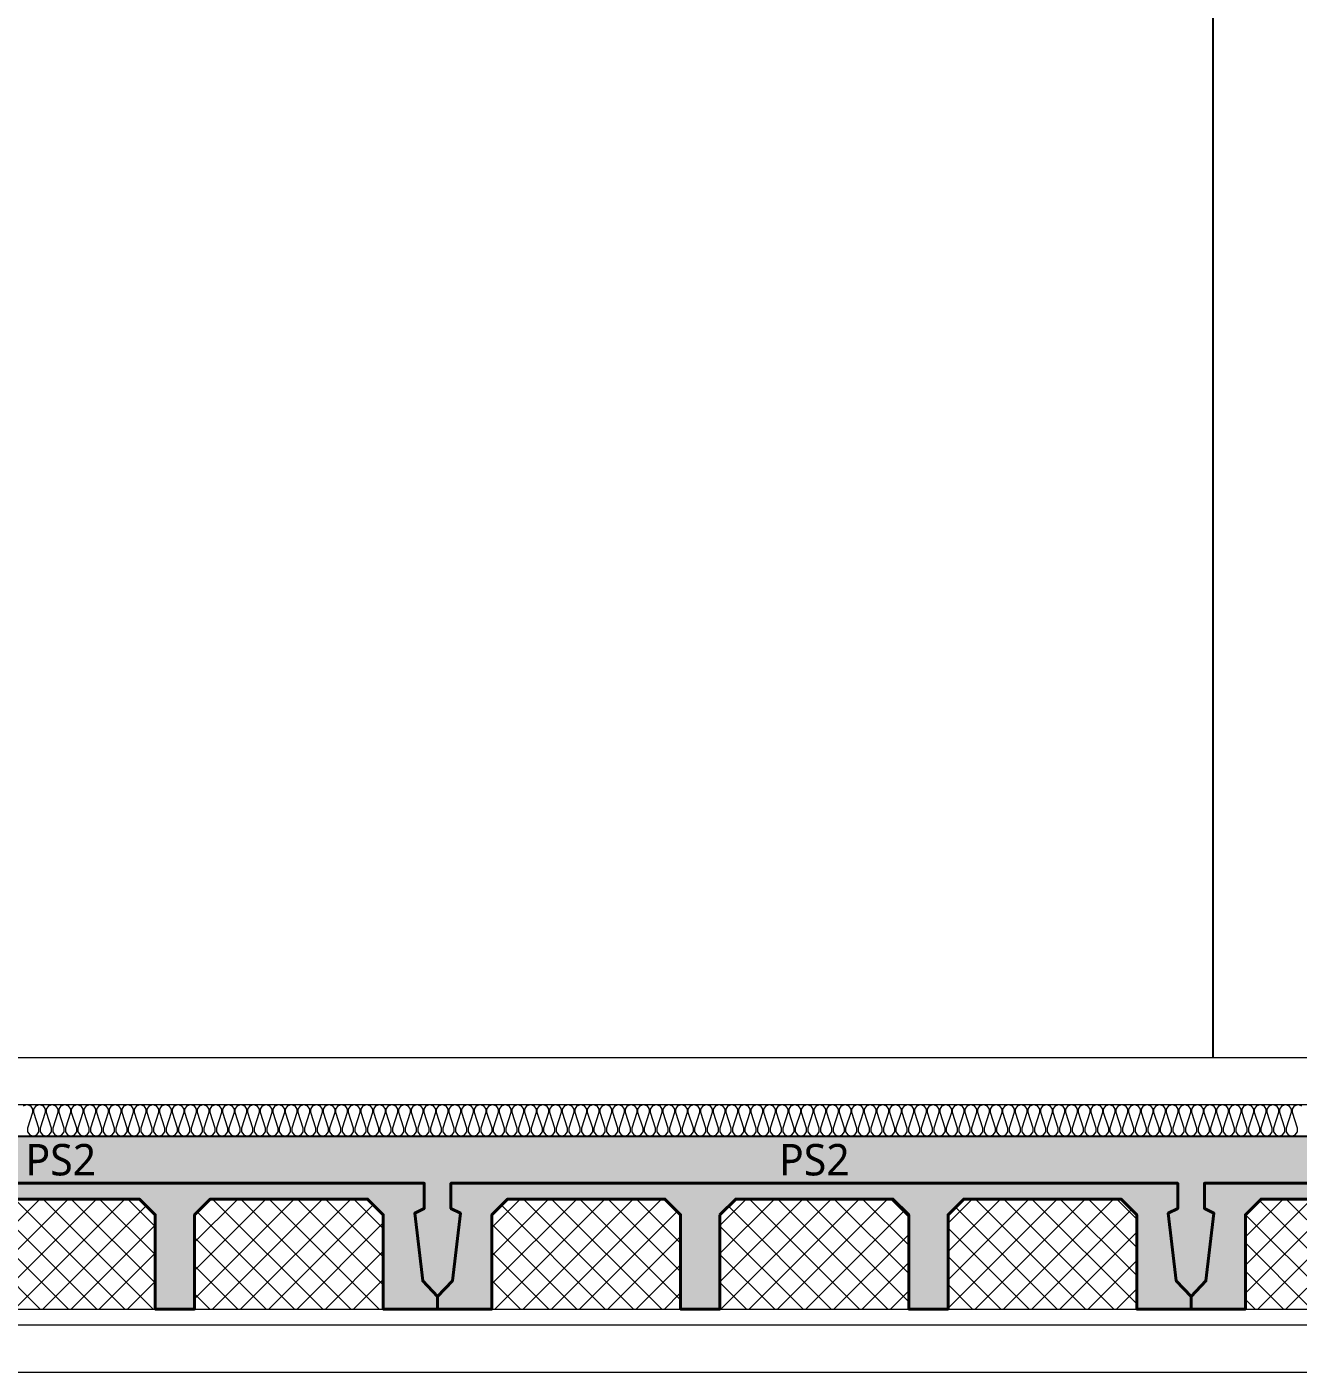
# Model space of a CAD drawing. Header units: millimetres. Extents: x 0 to 420000, y 0 to 297000.
# Drawn here: x 237592 to 241633, y 33450 to 37725 of the extents above; entities that cross this region are included whole.
import ezdxf
from ezdxf.enums import TextEntityAlignment as Align

# ---------------------------------------------------------------- set-up
doc = ezdxf.new("R2010")
doc.units = ezdxf.units.MM
doc.linetypes.add('0731_main_plan$0$form_$0$y-Landschaft$0$_$1$20120914_Verkehrsflächen_Grün$0$20120628_xref - Gammel$1$3_H-GL_F1_U3 - Default$0${ Offset Lines }', pattern=[0])
doc.linetypes.add('CEN', pattern=[62, 60, -1, 0, -1])
for name, color, linetype, lineweight in [('A-AXIS-LINE', 1, 'CEN', 15), ('A-CONC-LIN1', 2, 'Continuous', 40), ('A-CONC-LIN2', 7, 'Continuous', 25), ('A-ELEV-LIN2', 7, 'Continuous', 25), ('A-XXXX-FIN2', 6, 'Continuous', 20), ('A-XXXX-INSL1', 15, 'Continuous', 18), ('A-XXXX-INSL2', 8, 'Continuous', 18)]:
    doc.layers.add(name, color=color, linetype=linetype, lineweight=lineweight)
doc.layers.add('A-CONC-SOLD', color=253, linetype='CEN')
doc.layers.add('A-XXXX-NPLT', color=144, linetype='Continuous', lineweight=15, plot=False)
doc.styles.add('맑은고딕', font='')
doc.styles.get('맑은고딕').set_extended_font_data('Malgun Gothic')

# ---------------------------------------------------------------- blocks, each defined once
blk = doc.blocks.new('axis(211208)')
at = {"layer": 'A-AXIS-LINE', "ltscale": 1000}
for p, q in [((4631788.1, -431118.7), (4955413.1, -431118.7)), ((4631788.1, -432118.7), (4955413.1, -432118.7))]:
    blk.add_line(p, q, dxfattribs=at)
blk = doc.blocks.new('PS2')
at = {"layer": 'A-CONC-SOLD'}
h = blk.add_hatch(color=256, dxfattribs=at)
h.dxf.hatch_style = 1
h.paths.add_polyline_path([(1197.5, 0), (-1197.5, 0), (-1197.5, -510), (-1150.5, -460), (-1125, -245), (-1155, -230), (-1155, -150), (1155, -150), (1155, -230), (1125, -245), (1150.5, -460), (1197.5, -510)])
h = blk.add_hatch(color=256, dxfattribs=at)
h.dxf.hatch_style = 1
h.paths.add_polyline_path([(-1150.5, -460), (-1197.5, -510), (-1197.5, -550), (-1025, -550), (-1025, -510), (-1025, -250), (-975, -200), (-475, -200), (-425, -250), (-425, -510), (-425, -550), (-300, -550), (-300, -510), (-300, -250), (-250, -200), (250, -200), (300, -250), (300, -510), (300, -550), (425, -550), (425, -510), (425, -250), (475, -200), (975, -200), (1025, -250), (1025, -510), (1025, -550), (1197.5, -550), (1197.5, -510), (1150.5, -460), (1125, -245), (1155, -230), (1155, -150), (-1155, -150), (-1155, -230), (-1125, -245)])
at = {"layer": 'A-XXXX-INSL2'}
h = blk.add_hatch(dxfattribs=at)
h.set_pattern_fill('ANSI37', color=256, scale=20)
h.set_pattern_definition([(45, (-289951.5, -41968), (-44.90128, 44.90128), []), (135, (-289951.5, -41968), (-44.90128, -44.90128), [])])
h.paths.add_polyline_path([(-975, -200), (-1025, -250), (-1025, -510), (-1025, -550), (-425, -550), (-425, -510), (-425, -250), (-475, -200)])
h.paths.add_polyline_path([(-250, -200), (-300, -250), (-300, -510), (-300, -550), (300, -550), (300, -510), (300, -250), (250, -200)])
h.paths.add_polyline_path([(425, -510), (425, -550), (1025, -550), (1025, -510), (1025, -250), (975, -200), (475, -200), (425, -250)])
at = {"layer": 'A-CONC-LIN1', "color": 2, "linetype": '0731_main_plan$0$form_$0$y-Landschaft$0$_$1$20120914_Verkehrsflächen_Grün$0$20120628_xref - Gammel$1$3_H-GL_F1_U3 - Default$0${ Offset Lines }'}
blk.add_lwpolyline([(-300, -250), (-300, -510), (-300, -510), (-300, -550), (-425, -550), (-425, -510), (-425, -510), (-425, -250), (-475, -200), (-975, -200), (-1025, -250), (-1025, -510), (-1025, -510), (-1025, -550), (-1197.5, -550), (-1197.5, -510), (-1150.5, -460), (-1125, -245), (-1155, -230), (-1155, -150), (1155, -150), (1155, -230), (1125, -245), (1150.5, -460), (1197.5, -510), (1197.5, -550), (1025, -550), (1025, -510), (1025, -510), (1025, -250), (975, -200), (475, -200), (425, -250), (425, -510), (425, -510), (425, -550), (300, -550), (300, -510), (300, -510), (300, -250), (250, -200), (-250, -200)], close=True, dxfattribs=at)
at = {"layer": 'A-CONC-LIN2'}
blk.add_line((-1197.5, 0), (1197.5, 0), dxfattribs=at)
at = {"layer": 'A-XXXX-NPLT'}
for p, q in [((-1025, -550), (-425, -550)), ((-300, -550), (300, -550)), ((425, -550), (1025, -550))]:
    blk.add_line(p, q, dxfattribs=at)
at = {"layer": 'A-XXXX-NPLT', "style": '맑은고딕'}
blk.add_text('PS2', height=100, dxfattribs=at).set_placement((0, -75), align=Align.MIDDLE)
blk = doc.blocks.new('지하2층')
at = {"layer": 'A-XXXX-FIN2'}
blk.add_line((4802023.8, -391118.7), (4878823.8, -391118.7), dxfattribs=at)
at = {"layer": 'A-XXXX-INSL1'}
blk.add_lwpolyline([(4802023.8, -391968.7), (4819573.8, -391968.7)], dxfattribs=at)
at = {"layer": 'A-XXXX-INSL2'}
blk.add_line((4802023.8, -391268.7), (4878923.8, -391268.7), dxfattribs=at)
blk.add_lwpolyline([(4807892.8, -391272.7), (4807903.8, -391268.7), (4807914.8, -391272.7), (4807921.8, -391282.7), (4807921.8, -391293.7), (4807905.8, -391343.7), (4807905.8, -391354.7), (4807912.8, -391364.7), (4807923.8, -391368.7), (4807934.8, -391364.7), (4807941.8, -391354.7), (4807941.8, -391343.7), (4807925.8, -391293.7), (4807925.8, -391282.7), (4807932.8, -391272.7), (4807943.8, -391268.7), (4807954.8, -391272.7), (4807961.8, -391282.7), (4807961.8, -391293.7), (4807945.8, -391343.7), (4807945.8, -391354.7), (4807952.8, -391364.7), (4807963.8, -391368.7), (4807974.8, -391364.7), (4807981.8, -391354.7), (4807981.8, -391343.7), (4807965.8, -391293.7), (4807965.8, -391282.7), (4807972.8, -391272.7), (4807983.8, -391268.7), (4807994.8, -391272.7), (4808001.8, -391282.7), (4808001.8, -391293.7), (4807985.8, -391343.7), (4807985.8, -391354.7), (4807992.8, -391364.7), (4808003.8, -391368.7), (4808014.8, -391364.7), (4808021.8, -391354.7), (4808021.8, -391343.7), (4808005.8, -391293.7), (4808005.8, -391282.7), (4808012.8, -391272.7), (4808023.8, -391268.7), (4808034.8, -391272.7), (4808041.8, -391282.7), (4808041.8, -391293.7), (4808025.8, -391343.7), (4808025.8, -391354.7), (4808032.8, -391364.7), (4808043.8, -391368.7), (4808054.8, -391364.7), (4808061.8, -391354.7), (4808061.8, -391343.7), (4808045.8, -391293.7), (4808045.8, -391282.7), (4808052.8, -391272.7), (4808063.8, -391268.7), (4808074.8, -391272.7), (4808081.8, -391282.7), (4808081.8, -391293.7), (4808065.8, -391343.7), (4808065.8, -391354.7), (4808072.8, -391364.7), (4808083.8, -391368.7), (4808094.8, -391364.7), (4808101.8, -391354.7), (4808101.8, -391343.7), (4808085.8, -391293.7), (4808085.8, -391282.7), (4808092.8, -391272.7), (4808103.8, -391268.7), (4808114.8, -391272.7), (4808121.8, -391282.7), (4808121.8, -391293.7), (4808105.8, -391343.7), (4808105.8, -391354.7), (4808112.8, -391364.7), (4808123.8, -391368.7), (4808134.8, -391364.7), (4808141.8, -391354.7), (4808141.8, -391343.7), (4808125.8, -391293.7), (4808125.8, -391282.7), (4808132.8, -391272.7), (4808143.8, -391268.7), (4808154.8, -391272.7), (4808161.8, -391282.7), (4808161.8, -391293.7), (4808145.8, -391343.7), (4808145.8, -391354.7), (4808152.8, -391364.7), (4808163.8, -391368.7), (4808174.8, -391364.7), (4808181.8, -391354.7), (4808181.8, -391343.7), (4808165.8, -391293.7), (4808165.8, -391282.7), (4808172.8, -391272.7), (4808183.8, -391268.7), (4808194.8, -391272.7), (4808201.8, -391282.7), (4808201.8, -391293.7), (4808185.8, -391343.7), (4808185.8, -391354.7), (4808192.8, -391364.7), (4808203.8, -391368.7), (4808214.8, -391364.7), (4808221.8, -391354.7), (4808221.8, -391343.7), (4808205.8, -391293.7), (4808205.8, -391282.7), (4808212.8, -391272.7), (4808223.8, -391268.7), (4808234.8, -391272.7), (4808241.8, -391282.7), (4808241.8, -391293.7), (4808225.8, -391343.7), (4808225.8, -391354.7), (4808232.8, -391364.7), (4808243.8, -391368.7), (4808254.8, -391364.7), (4808261.8, -391354.7), (4808261.8, -391343.7), (4808245.8, -391293.7), (4808245.8, -391282.7), (4808252.8, -391272.7), (4808263.8, -391268.7), (4808274.8, -391272.7), (4808281.8, -391282.7), (4808281.8, -391293.7), (4808265.8, -391343.7), (4808265.8, -391354.7), (4808272.8, -391364.7), (4808283.8, -391368.7), (4808294.8, -391364.7), (4808301.8, -391354.7), (4808301.8, -391343.7), (4808285.8, -391293.7), (4808285.8, -391282.7), (4808292.8, -391272.7), (4808303.8, -391268.7), (4808314.8, -391272.7), (4808321.8, -391282.7), (4808321.8, -391293.7), (4808305.8, -391343.7), (4808305.8, -391354.7), (4808312.8, -391364.7), (4808323.8, -391368.7), (4808334.8, -391364.7), (4808341.8, -391354.7), (4808341.8, -391343.7), (4808325.8, -391293.7), (4808325.8, -391282.7), (4808332.8, -391272.7), (4808343.8, -391268.7), (4808354.8, -391272.7), (4808361.8, -391282.7), (4808361.8, -391293.7), (4808345.8, -391343.7), (4808345.8, -391354.7), (4808352.8, -391364.7), (4808363.8, -391368.7), (4808374.8, -391364.7), (4808381.8, -391354.7), (4808381.8, -391343.7), (4808365.8, -391293.7), (4808365.8, -391282.7), (4808372.8, -391272.7), (4808383.8, -391268.7), (4808394.8, -391272.7), (4808401.8, -391282.7), (4808401.8, -391293.7), (4808385.8, -391343.7), (4808385.8, -391354.7), (4808392.8, -391364.7), (4808403.8, -391368.7), (4808414.8, -391364.7), (4808421.8, -391354.7), (4808421.8, -391343.7), (4808405.8, -391293.7), (4808405.8, -391282.7), (4808412.8, -391272.7), (4808423.8, -391268.7), (4808434.8, -391272.7), (4808441.8, -391282.7), (4808441.8, -391293.7), (4808425.8, -391343.7), (4808425.8, -391354.7), (4808432.8, -391364.7), (4808443.8, -391368.7), (4808454.8, -391364.7), (4808461.8, -391354.7), (4808461.8, -391343.7), (4808445.8, -391293.7), (4808445.8, -391282.7), (4808452.8, -391272.7), (4808463.8, -391268.7), (4808474.8, -391272.7), (4808481.8, -391282.7), (4808481.8, -391293.7), (4808465.8, -391343.7), (4808465.8, -391354.7), (4808472.8, -391364.7), (4808483.8, -391368.7), (4808494.8, -391364.7), (4808501.8, -391354.7), (4808501.8, -391343.7), (4808485.8, -391293.7), (4808485.8, -391282.7), (4808492.8, -391272.7), (4808503.8, -391268.7), (4808514.8, -391272.7), (4808521.8, -391282.7), (4808521.8, -391293.7), (4808505.8, -391343.7), (4808505.8, -391354.7), (4808512.8, -391364.7), (4808523.8, -391368.7), (4808534.8, -391364.7), (4808541.8, -391354.7), (4808541.8, -391343.7), (4808525.8, -391293.7), (4808525.8, -391282.7), (4808532.8, -391272.7), (4808543.8, -391268.7), (4808554.8, -391272.7), (4808561.8, -391282.7), (4808561.8, -391293.7), (4808545.8, -391343.7), (4808545.8, -391354.7), (4808552.8, -391364.7), (4808563.8, -391368.7), (4808574.8, -391364.7), (4808581.8, -391354.7), (4808581.8, -391343.7), (4808565.8, -391293.7), (4808565.8, -391282.7), (4808572.8, -391272.7), (4808583.8, -391268.7), (4808594.8, -391272.7), (4808601.8, -391282.7), (4808601.8, -391293.7), (4808585.8, -391343.7), (4808585.8, -391354.7), (4808592.8, -391364.7), (4808603.8, -391368.7), (4808614.8, -391364.7), (4808621.8, -391354.7), (4808621.8, -391343.7), (4808605.8, -391293.7), (4808605.8, -391282.7), (4808612.8, -391272.7), (4808623.8, -391268.7), (4808634.8, -391272.7), (4808641.8, -391282.7), (4808641.8, -391293.7), (4808625.8, -391343.7), (4808625.8, -391354.7), (4808632.8, -391364.7), (4808643.8, -391368.7), (4808654.8, -391364.7), (4808661.8, -391354.7), (4808661.8, -391343.7), (4808645.8, -391293.7), (4808645.8, -391282.7), (4808652.8, -391272.7), (4808663.8, -391268.7), (4808674.8, -391272.7), (4808681.8, -391282.7), (4808681.8, -391293.7), (4808665.8, -391343.7), (4808665.8, -391354.7), (4808672.8, -391364.7), (4808683.8, -391368.7), (4808694.8, -391364.7), (4808701.8, -391354.7), (4808701.8, -391343.7), (4808685.8, -391293.7), (4808685.8, -391282.7), (4808692.8, -391272.7), (4808703.8, -391268.7), (4808714.8, -391272.7), (4808721.8, -391282.7), (4808721.8, -391293.7), (4808705.8, -391343.7), (4808705.8, -391354.7), (4808712.8, -391364.7), (4808723.8, -391368.7), (4808734.8, -391364.7), (4808741.8, -391354.7), (4808741.8, -391343.7), (4808725.8, -391293.7), (4808725.8, -391282.7), (4808732.8, -391272.7), (4808743.8, -391268.7), (4808754.8, -391272.7), (4808761.8, -391282.7), (4808761.8, -391293.7), (4808745.8, -391343.7), (4808745.8, -391354.7), (4808752.8, -391364.7), (4808763.8, -391368.7), (4808774.8, -391364.7), (4808781.8, -391354.7), (4808781.8, -391343.7), (4808765.8, -391293.7), (4808765.8, -391282.7), (4808772.8, -391272.7), (4808783.8, -391268.7), (4808794.8, -391272.7), (4808801.8, -391282.7), (4808801.8, -391293.7), (4808785.8, -391343.7), (4808785.8, -391354.7), (4808792.8, -391364.7), (4808803.8, -391368.7), (4808814.8, -391364.7), (4808821.8, -391354.7), (4808821.8, -391343.7), (4808805.8, -391293.7), (4808805.8, -391282.7), (4808812.8, -391272.7), (4808823.8, -391268.7), (4808834.8, -391272.7), (4808841.8, -391282.7), (4808841.8, -391293.7), (4808825.8, -391343.7), (4808825.8, -391354.7), (4808832.8, -391364.7), (4808843.8, -391368.7), (4808854.8, -391364.7), (4808861.8, -391354.7), (4808861.8, -391343.7), (4808845.8, -391293.7), (4808845.8, -391282.7), (4808852.8, -391272.7), (4808863.8, -391268.7), (4808874.8, -391272.7), (4808881.8, -391282.7), (4808881.8, -391293.7), (4808865.8, -391343.7), (4808865.8, -391354.7), (4808872.8, -391364.7), (4808883.8, -391368.7), (4808894.8, -391364.7), (4808901.8, -391354.7), (4808901.8, -391343.7), (4808885.8, -391293.7), (4808885.8, -391282.7), (4808892.8, -391272.7), (4808903.8, -391268.7), (4808914.8, -391272.7), (4808921.8, -391282.7), (4808921.8, -391293.7), (4808905.8, -391343.7), (4808905.8, -391354.7), (4808912.8, -391364.7), (4808923.8, -391368.7), (4808934.8, -391364.7), (4808941.8, -391354.7), (4808941.8, -391343.7), (4808925.8, -391293.7), (4808925.8, -391282.7), (4808932.8, -391272.7), (4808943.8, -391268.7), (4808954.8, -391272.7), (4808961.8, -391282.7), (4808961.8, -391293.7), (4808945.8, -391343.7), (4808945.8, -391354.7), (4808952.8, -391364.7), (4808963.8, -391368.7), (4808974.8, -391364.7), (4808981.8, -391354.7), (4808981.8, -391343.7), (4808965.8, -391293.7), (4808965.8, -391282.7), (4808972.8, -391272.7), (4808983.8, -391268.7), (4808994.8, -391272.7), (4809001.8, -391282.7), (4809001.8, -391293.7), (4808985.8, -391343.7), (4808985.8, -391354.7), (4808992.8, -391364.7), (4809003.8, -391368.7), (4809014.8, -391364.7), (4809021.8, -391354.7), (4809021.8, -391343.7), (4809005.8, -391293.7), (4809005.8, -391282.7), (4809012.8, -391272.7), (4809023.8, -391268.7), (4809034.8, -391272.7), (4809041.8, -391282.7), (4809041.8, -391293.7), (4809025.8, -391343.7), (4809025.8, -391354.7), (4809032.8, -391364.7), (4809043.8, -391368.7), (4809054.8, -391364.7), (4809061.8, -391354.7), (4809061.8, -391343.7), (4809045.8, -391293.7), (4809045.8, -391282.7), (4809052.8, -391272.7), (4809063.8, -391268.7), (4809074.8, -391272.7), (4809081.8, -391282.7), (4809081.8, -391293.7), (4809065.8, -391343.7), (4809065.8, -391354.7), (4809072.8, -391364.7), (4809083.8, -391368.7), (4809094.8, -391364.7), (4809101.8, -391354.7), (4809101.8, -391343.7), (4809085.8, -391293.7), (4809085.8, -391282.7), (4809092.8, -391272.7), (4809103.8, -391268.7), (4809114.8, -391272.7), (4809121.8, -391282.7), (4809121.8, -391293.7), (4809105.8, -391343.7), (4809105.8, -391354.7), (4809112.8, -391364.7), (4809123.8, -391368.7), (4809134.8, -391364.7), (4809141.8, -391354.7), (4809141.8, -391343.7), (4809125.8, -391293.7), (4809125.8, -391282.7), (4809132.8, -391272.7), (4809143.8, -391268.7), (4809154.8, -391272.7), (4809161.8, -391282.7), (4809161.8, -391293.7), (4809145.8, -391343.7), (4809145.8, -391354.7), (4809152.8, -391364.7), (4809163.8, -391368.7), (4809174.8, -391364.7), (4809181.8, -391354.7), (4809181.8, -391343.7), (4809165.8, -391293.7), (4809165.8, -391282.7), (4809172.8, -391272.7), (4809183.8, -391268.7), (4809194.8, -391272.7), (4809201.8, -391282.7), (4809201.8, -391293.7), (4809185.8, -391343.7), (4809185.8, -391354.7), (4809192.8, -391364.7), (4809203.8, -391368.7), (4809214.8, -391364.7), (4809221.8, -391354.7), (4809221.8, -391343.7), (4809205.8, -391293.7), (4809205.8, -391282.7), (4809212.8, -391272.7), (4809223.8, -391268.7), (4809234.8, -391272.7), (4809241.8, -391282.7), (4809241.8, -391293.7), (4809225.8, -391343.7), (4809225.8, -391354.7), (4809232.8, -391364.7), (4809243.8, -391368.7), (4809254.8, -391364.7), (4809261.8, -391354.7), (4809261.8, -391343.7), (4809245.8, -391293.7), (4809245.8, -391282.7), (4809252.8, -391272.7), (4809263.8, -391268.7), (4809274.8, -391272.7), (4809281.8, -391282.7), (4809281.8, -391293.7), (4809265.8, -391343.7), (4809265.8, -391354.7), (4809272.8, -391364.7), (4809283.8, -391368.7), (4809294.8, -391364.7), (4809301.8, -391354.7), (4809301.8, -391343.7), (4809285.8, -391293.7), (4809285.8, -391282.7), (4809292.8, -391272.7), (4809303.8, -391268.7), (4809314.8, -391272.7), (4809321.8, -391282.7), (4809321.8, -391293.7), (4809305.8, -391343.7), (4809305.8, -391354.7), (4809312.8, -391364.7), (4809323.8, -391368.7), (4809334.8, -391364.7), (4809341.8, -391354.7), (4809341.8, -391343.7), (4809325.8, -391293.7), (4809325.8, -391282.7), (4809332.8, -391272.7), (4809343.8, -391268.7), (4809354.8, -391272.7), (4809361.8, -391282.7), (4809361.8, -391293.7), (4809345.8, -391343.7), (4809345.8, -391354.7), (4809352.8, -391364.7), (4809363.8, -391368.7), (4809374.8, -391364.7), (4809381.8, -391354.7), (4809381.8, -391343.7), (4809365.8, -391293.7), (4809365.8, -391282.7), (4809372.8, -391272.7), (4809383.8, -391268.7), (4809394.8, -391272.7), (4809401.8, -391282.7), (4809401.8, -391293.7), (4809385.8, -391343.7), (4809385.8, -391354.7), (4809392.8, -391364.7), (4809403.8, -391368.7), (4809414.8, -391364.7), (4809421.8, -391354.7), (4809421.8, -391343.7), (4809405.8, -391293.7), (4809405.8, -391282.7), (4809412.8, -391272.7), (4809423.8, -391268.7), (4809434.8, -391272.7), (4809441.8, -391282.7), (4809441.8, -391293.7), (4809425.8, -391343.7), (4809425.8, -391354.7), (4809432.8, -391364.7), (4809443.8, -391368.7), (4809454.8, -391364.7), (4809461.8, -391354.7), (4809461.8, -391343.7), (4809445.8, -391293.7), (4809445.8, -391282.7), (4809452.8, -391272.7), (4809463.8, -391268.7), (4809474.8, -391272.7), (4809481.8, -391282.7), (4809481.8, -391293.7), (4809465.8, -391343.7), (4809465.8, -391354.7), (4809472.8, -391364.7), (4809483.8, -391368.7), (4809494.8, -391364.7), (4809501.8, -391354.7), (4809501.8, -391343.7), (4809485.8, -391293.7), (4809485.8, -391282.7), (4809492.8, -391272.7), (4809503.8, -391268.7), (4809514.8, -391272.7), (4809521.8, -391282.7), (4809521.8, -391293.7), (4809505.8, -391343.7), (4809505.8, -391354.7), (4809512.8, -391364.7), (4809523.8, -391368.7), (4809534.8, -391364.7), (4809541.8, -391354.7), (4809541.8, -391343.7), (4809525.8, -391293.7), (4809525.8, -391282.7), (4809532.8, -391272.7), (4809543.8, -391268.7), (4809554.8, -391272.7), (4809561.8, -391282.7), (4809561.8, -391293.7), (4809545.8, -391343.7), (4809545.8, -391354.7), (4809552.8, -391364.7), (4809563.8, -391368.7), (4809574.8, -391364.7), (4809581.8, -391354.7), (4809581.8, -391343.7), (4809565.8, -391293.7), (4809565.8, -391282.7), (4809572.8, -391272.7), (4809583.8, -391268.7), (4809594.8, -391272.7), (4809601.8, -391282.7), (4809601.8, -391293.7), (4809585.8, -391343.7), (4809585.8, -391354.7), (4809592.8, -391364.7), (4809603.8, -391368.7), (4809614.8, -391364.7), (4809621.8, -391354.7), (4809621.8, -391343.7), (4809605.8, -391293.7), (4809605.8, -391282.7), (4809612.8, -391272.7), (4809623.8, -391268.7), (4809634.8, -391272.7), (4809641.8, -391282.7), (4809641.8, -391293.7), (4809625.8, -391343.7), (4809625.8, -391354.7), (4809632.8, -391364.7), (4809643.8, -391368.7), (4809654.8, -391364.7), (4809661.8, -391354.7), (4809661.8, -391343.7), (4809645.8, -391293.7), (4809645.8, -391282.7), (4809652.8, -391272.7), (4809663.8, -391268.7), (4809674.8, -391272.7), (4809681.8, -391282.7), (4809681.8, -391293.7), (4809665.8, -391343.7), (4809665.8, -391354.7), (4809672.8, -391364.7), (4809683.8, -391368.7), (4809694.8, -391364.7), (4809701.8, -391354.7), (4809701.8, -391343.7), (4809685.8, -391293.7), (4809685.8, -391282.7), (4809692.8, -391272.7), (4809703.8, -391268.7), (4809714.8, -391272.7), (4809721.8, -391282.7), (4809721.8, -391293.7), (4809705.8, -391343.7), (4809705.8, -391354.7), (4809712.8, -391364.7), (4809723.8, -391368.7), (4809734.8, -391364.7), (4809741.8, -391354.7), (4809741.8, -391343.7), (4809725.8, -391293.7), (4809725.8, -391282.7), (4809732.8, -391272.7), (4809743.8, -391268.7), (4809754.8, -391272.7), (4809761.8, -391282.7), (4809761.8, -391293.7), (4809745.8, -391343.7), (4809745.8, -391354.7), (4809752.8, -391364.7), (4809763.8, -391368.7), (4809774.8, -391364.7), (4809781.8, -391354.7), (4809781.8, -391343.7), (4809765.8, -391293.7), (4809765.8, -391282.7), (4809772.8, -391272.7), (4809783.8, -391268.7), (4809794.8, -391272.7), (4809801.8, -391282.7), (4809801.8, -391293.7), (4809785.8, -391343.7), (4809785.8, -391354.7), (4809792.8, -391364.7), (4809803.8, -391368.7), (4809814.8, -391364.7), (4809821.8, -391354.7), (4809821.8, -391343.7), (4809805.8, -391293.7), (4809805.8, -391282.7), (4809812.8, -391272.7), (4809823.8, -391268.7), (4809834.8, -391272.7), (4809841.8, -391282.7), (4809841.8, -391293.7), (4809825.8, -391343.7), (4809825.8, -391354.7), (4809832.8, -391364.7), (4809843.8, -391368.7), (4809854.8, -391364.7), (4809861.8, -391354.7), (4809861.8, -391343.7), (4809845.8, -391293.7), (4809845.8, -391282.7), (4809852.8, -391272.7), (4809863.8, -391268.7), (4809874.8, -391272.7), (4809881.8, -391282.7), (4809881.8, -391293.7), (4809865.8, -391343.7), (4809865.8, -391354.7), (4809872.8, -391364.7), (4809883.8, -391368.7), (4809894.8, -391364.7), (4809901.8, -391354.7), (4809901.8, -391343.7), (4809885.8, -391293.7), (4809885.8, -391282.7), (4809892.8, -391272.7), (4809903.8, -391268.7), (4809914.8, -391272.7), (4809921.8, -391282.7), (4809921.8, -391293.7), (4809905.8, -391343.7), (4809905.8, -391354.7), (4809912.8, -391364.7), (4809923.8, -391368.7), (4809934.8, -391364.7), (4809941.8, -391354.7), (4809941.8, -391343.7), (4809925.8, -391293.7), (4809925.8, -391282.7), (4809932.8, -391272.7), (4809943.8, -391268.7), (4809954.8, -391272.7), (4809961.8, -391282.7), (4809961.8, -391293.7), (4809945.8, -391343.7), (4809945.8, -391354.7), (4809952.8, -391364.7), (4809963.8, -391368.7), (4809974.8, -391364.7), (4809981.8, -391354.7), (4809981.8, -391343.7), (4809965.8, -391293.7), (4809965.8, -391282.7), (4809972.8, -391272.7), (4809983.8, -391268.7), (4809994.8, -391272.7), (4810001.8, -391282.7), (4810001.8, -391293.7), (4809985.8, -391343.7), (4809985.8, -391354.7), (4809992.8, -391364.7), (4810003.8, -391368.7), (4810014.8, -391364.7), (4810021.8, -391354.7), (4810021.8, -391343.7), (4810005.8, -391293.7), (4810005.8, -391282.7), (4810012.8, -391272.7), (4810023.8, -391268.7), (4810034.8, -391272.7), (4810041.8, -391282.7), (4810041.8, -391293.7), (4810025.8, -391343.7), (4810025.8, -391354.7), (4810032.8, -391364.7), (4810043.8, -391368.7), (4810054.8, -391364.7), (4810061.8, -391354.7), (4810061.8, -391343.7), (4810045.8, -391293.7), (4810045.8, -391282.7), (4810052.8, -391272.7), (4810063.8, -391268.7), (4810074.8, -391272.7), (4810081.8, -391282.7), (4810081.8, -391293.7), (4810065.8, -391343.7), (4810065.8, -391354.7), (4810072.8, -391364.7), (4810083.8, -391368.7), (4810094.8, -391364.7), (4810101.8, -391354.7), (4810101.8, -391343.7), (4810085.8, -391293.7), (4810085.8, -391282.7), (4810092.8, -391272.7), (4810103.8, -391268.7), (4810114.8, -391272.7), (4810121.8, -391282.7), (4810121.8, -391293.7), (4810105.8, -391343.7), (4810105.8, -391354.7), (4810112.8, -391364.7), (4810123.8, -391368.7), (4810134.8, -391364.7), (4810141.8, -391354.7), (4810141.8, -391343.7), (4810125.8, -391293.7), (4810125.8, -391282.7), (4810132.8, -391272.7), (4810143.8, -391268.7), (4810154.8, -391272.7), (4810161.8, -391282.7), (4810161.8, -391293.7), (4810145.8, -391343.7), (4810145.8, -391354.7), (4810152.8, -391364.7), (4810163.8, -391368.7), (4810174.8, -391364.7), (4810181.8, -391354.7), (4810181.8, -391343.7), (4810165.8, -391293.7), (4810165.8, -391282.7), (4810172.8, -391272.7), (4810183.8, -391268.7), (4810194.8, -391272.7), (4810201.8, -391282.7), (4810201.8, -391293.7), (4810185.8, -391343.7), (4810185.8, -391354.7), (4810192.8, -391364.7), (4810203.8, -391368.7), (4810214.8, -391364.7), (4810221.8, -391354.7), (4810221.8, -391343.7), (4810205.8, -391293.7), (4810205.8, -391282.7), (4810212.8, -391272.7), (4810223.8, -391268.7), (4810234.8, -391272.7), (4810241.8, -391282.7), (4810241.8, -391293.7), (4810225.8, -391343.7), (4810225.8, -391354.7), (4810232.8, -391364.7), (4810243.8, -391368.7), (4810254.8, -391364.7), (4810261.8, -391354.7), (4810261.8, -391343.7), (4810245.8, -391293.7), (4810245.8, -391282.7), (4810252.8, -391272.7), (4810263.8, -391268.7), (4810274.8, -391272.7), (4810281.8, -391282.7), (4810281.8, -391293.7), (4810265.8, -391343.7), (4810265.8, -391354.7), (4810272.8, -391364.7), (4810283.8, -391368.7), (4810294.8, -391364.7), (4810301.8, -391354.7), (4810301.8, -391343.7), (4810285.8, -391293.7), (4810285.8, -391282.7), (4810292.8, -391272.7), (4810303.8, -391268.7), (4810314.8, -391272.7), (4810321.8, -391282.7), (4810321.8, -391293.7), (4810305.8, -391343.7), (4810305.8, -391354.7), (4810312.8, -391364.7), (4810323.8, -391368.7), (4810334.8, -391364.7), (4810341.8, -391354.7), (4810341.8, -391343.7), (4810325.8, -391293.7), (4810325.8, -391282.7), (4810332.8, -391272.7), (4810343.8, -391268.7), (4810354.8, -391272.7), (4810361.8, -391282.7), (4810361.8, -391293.7), (4810345.8, -391343.7), (4810345.8, -391354.7), (4810352.8, -391364.7), (4810363.8, -391368.7), (4810374.8, -391364.7), (4810381.8, -391354.7), (4810381.8, -391343.7), (4810365.8, -391293.7), (4810365.8, -391282.7), (4810372.8, -391272.7), (4810383.8, -391268.7), (4810394.8, -391272.7), (4810401.8, -391282.7), (4810401.8, -391293.7), (4810385.8, -391343.7), (4810385.8, -391354.7), (4810392.8, -391364.7), (4810403.8, -391368.7), (4810414.8, -391364.7), (4810421.8, -391354.7), (4810421.8, -391343.7), (4810405.8, -391293.7), (4810405.8, -391282.7), (4810412.8, -391272.7), (4810423.8, -391268.7), (4810434.8, -391272.7), (4810441.8, -391282.7), (4810441.8, -391293.7), (4810425.8, -391343.7), (4810425.8, -391354.7), (4810432.8, -391364.7), (4810443.8, -391368.7), (4810454.8, -391364.7), (4810461.8, -391354.7), (4810461.8, -391343.7), (4810445.8, -391293.7), (4810445.8, -391282.7), (4810452.8, -391272.7), (4810463.8, -391268.7), (4810474.8, -391272.7), (4810481.8, -391282.7), (4810481.8, -391293.7), (4810465.8, -391343.7), (4810465.8, -391354.7), (4810472.8, -391364.7), (4810483.8, -391368.7), (4810494.8, -391364.7), (4810501.8, -391354.7), (4810501.8, -391343.7), (4810485.8, -391293.7), (4810485.8, -391282.7), (4810492.8, -391272.7), (4810503.8, -391268.7), (4810514.8, -391272.7), (4810521.8, -391282.7), (4810521.8, -391293.7), (4810505.8, -391343.7), (4810505.8, -391354.7), (4810512.8, -391364.7), (4810523.8, -391368.7), (4810534.8, -391364.7), (4810541.8, -391354.7), (4810541.8, -391343.7), (4810525.8, -391293.7), (4810525.8, -391282.7), (4810532.8, -391272.7), (4810543.8, -391268.7), (4810554.8, -391272.7), (4810561.8, -391282.7), (4810561.8, -391293.7), (4810545.8, -391343.7), (4810545.8, -391354.7), (4810552.8, -391364.7), (4810563.8, -391368.7), (4810574.8, -391364.7), (4810581.8, -391354.7), (4810581.8, -391343.7), (4810565.8, -391293.7), (4810565.8, -391282.7), (4810572.8, -391272.7), (4810583.8, -391268.7), (4810594.8, -391272.7), (4810601.8, -391282.7), (4810601.8, -391293.7), (4810585.8, -391343.7), (4810585.8, -391354.7), (4810592.8, -391364.7), (4810603.8, -391368.7), (4810614.8, -391364.7), (4810621.8, -391354.7), (4810621.8, -391343.7), (4810605.8, -391293.7), (4810605.8, -391282.7), (4810612.8, -391272.7), (4810623.8, -391268.7), (4810634.8, -391272.7), (4810641.8, -391282.7), (4810641.8, -391293.7), (4810625.8, -391343.7), (4810625.8, -391354.7), (4810632.8, -391364.7), (4810643.8, -391368.7), (4810654.8, -391364.7), (4810661.8, -391354.7), (4810661.8, -391343.7), (4810645.8, -391293.7), (4810645.8, -391282.7), (4810652.8, -391272.7), (4810663.8, -391268.7), (4810674.8, -391272.7), (4810681.8, -391282.7), (4810681.8, -391293.7), (4810665.8, -391343.7), (4810665.8, -391354.7), (4810672.8, -391364.7), (4810683.8, -391368.7), (4810694.8, -391364.7), (4810701.8, -391354.7), (4810701.8, -391343.7), (4810685.8, -391293.7), (4810685.8, -391282.7), (4810692.8, -391272.7), (4810703.8, -391268.7), (4810714.8, -391272.7), (4810721.8, -391282.7), (4810721.8, -391293.7), (4810705.8, -391343.7), (4810705.8, -391354.7), (4810712.8, -391364.7), (4810723.8, -391368.7), (4810734.8, -391364.7), (4810741.8, -391354.7), (4810741.8, -391343.7), (4810725.8, -391293.7), (4810725.8, -391282.7), (4810732.8, -391272.7), (4810743.8, -391268.7), (4810754.8, -391272.7), (4810761.8, -391282.7), (4810761.8, -391293.7), (4810745.8, -391343.7), (4810745.8, -391354.7), (4810752.8, -391364.7), (4810763.8, -391368.7), (4810774.8, -391364.7), (4810781.8, -391354.7), (4810781.8, -391343.7), (4810765.8, -391293.7), (4810765.8, -391282.7), (4810772.8, -391272.7), (4810783.8, -391268.7), (4810794.8, -391272.7), (4810801.8, -391282.7), (4810801.8, -391293.7), (4810785.8, -391343.7), (4810785.8, -391354.7), (4810792.8, -391364.7), (4810803.8, -391368.7), (4810814.8, -391364.7), (4810821.8, -391354.7), (4810821.8, -391343.7), (4810805.8, -391293.7), (4810805.8, -391282.7), (4810812.8, -391272.7), (4810823.8, -391268.7), (4810834.8, -391272.7), (4810841.8, -391282.7), (4810841.8, -391293.7), (4810825.8, -391343.7), (4810825.8, -391354.7), (4810832.8, -391364.7), (4810843.8, -391368.7), (4810854.8, -391364.7), (4810861.8, -391354.7), (4810861.8, -391343.7), (4810845.8, -391293.7), (4810845.8, -391282.7), (4810852.8, -391272.7), (4810863.8, -391268.7), (4810874.8, -391272.7), (4810881.8, -391282.7), (4810881.8, -391293.7), (4810865.8, -391343.7), (4810865.8, -391354.7), (4810872.8, -391364.7), (4810883.8, -391368.7), (4810894.8, -391364.7), (4810901.8, -391354.7), (4810901.8, -391343.7), (4810885.8, -391293.7), (4810885.8, -391282.7), (4810892.8, -391272.7), (4810903.8, -391268.7), (4810914.8, -391272.7), (4810921.8, -391282.7), (4810921.8, -391293.7), (4810905.8, -391343.7), (4810905.8, -391354.7), (4810912.8, -391364.7), (4810923.8, -391368.7), (4810934.8, -391364.7), (4810941.8, -391354.7), (4810941.8, -391343.7), (4810925.8, -391293.7), (4810925.8, -391282.7), (4810932.8, -391272.7), (4810943.8, -391268.7), (4810954.8, -391272.7), (4810961.8, -391282.7), (4810961.8, -391293.7), (4810945.8, -391343.7), (4810945.8, -391354.7), (4810952.8, -391364.7), (4810963.8, -391368.7), (4810974.8, -391364.7), (4810981.8, -391354.7), (4810981.8, -391343.7), (4810965.8, -391293.7), (4810965.8, -391282.7), (4810972.8, -391272.7), (4810983.8, -391268.7), (4810994.8, -391272.7), (4811001.8, -391282.7), (4811001.8, -391293.7), (4810985.8, -391343.7), (4810985.8, -391354.7), (4810992.8, -391364.7), (4811003.8, -391368.7), (4811014.8, -391364.7), (4811021.8, -391354.7), (4811021.8, -391343.7), (4811005.8, -391293.7), (4811005.8, -391282.7), (4811012.8, -391272.7), (4811023.8, -391268.7), (4811034.8, -391272.7), (4811041.8, -391282.7), (4811041.8, -391293.7), (4811025.8, -391343.7), (4811025.8, -391354.7), (4811032.8, -391364.7), (4811043.8, -391368.7), (4811054.8, -391364.7), (4811061.8, -391354.7), (4811061.8, -391343.7), (4811045.8, -391293.7), (4811045.8, -391282.7), (4811052.8, -391272.7), (4811063.8, -391268.7), (4811074.8, -391272.7), (4811081.8, -391282.7), (4811081.8, -391293.7), (4811065.8, -391343.7), (4811065.8, -391354.7), (4811072.8, -391364.7), (4811083.8, -391368.7), (4811094.8, -391364.7), (4811101.8, -391354.7), (4811101.8, -391343.7), (4811085.8, -391293.7), (4811085.8, -391282.7), (4811092.8, -391272.7), (4811103.8, -391268.7), (4811114.8, -391272.7), (4811121.8, -391282.7), (4811121.8, -391293.7), (4811105.8, -391343.7), (4811105.8, -391354.7), (4811112.8, -391364.7), (4811123.8, -391368.7), (4811134.8, -391364.7), (4811141.8, -391354.7), (4811141.8, -391343.7), (4811125.8, -391293.7), (4811125.8, -391282.7), (4811132.8, -391272.7), (4811143.8, -391268.7), (4811154.8, -391272.7), (4811161.8, -391282.7), (4811161.8, -391293.7), (4811145.8, -391343.7), (4811145.8, -391354.7), (4811152.8, -391364.7), (4811163.8, -391368.7), (4811174.8, -391364.7), (4811181.8, -391354.7), (4811181.8, -391343.7), (4811165.8, -391293.7), (4811165.8, -391282.7), (4811172.8, -391272.7), (4811183.8, -391268.7), (4811194.8, -391272.7), (4811201.8, -391282.7), (4811201.8, -391293.7), (4811185.8, -391343.7), (4811185.8, -391354.7), (4811192.8, -391364.7), (4811203.8, -391368.7), (4811214.8, -391364.7), (4811221.8, -391354.7), (4811221.8, -391343.7), (4811205.8, -391293.7), (4811205.8, -391282.7), (4811212.8, -391272.7), (4811223.8, -391268.7), (4811234.8, -391272.7), (4811241.8, -391282.7), (4811241.8, -391293.7), (4811225.8, -391343.7), (4811225.8, -391354.7), (4811232.8, -391364.7), (4811243.8, -391368.7), (4811254.8, -391364.7), (4811261.8, -391354.7), (4811261.8, -391343.7), (4811245.8, -391293.7), (4811245.8, -391282.7), (4811252.8, -391272.7), (4811263.8, -391268.7), (4811274.8, -391272.7), (4811281.8, -391282.7), (4811281.8, -391293.7), (4811265.8, -391343.7), (4811265.8, -391354.7), (4811272.8, -391364.7), (4811283.8, -391368.7), (4811294.8, -391364.7), (4811301.8, -391354.7), (4811301.8, -391343.7), (4811285.8, -391293.7), (4811285.8, -391282.7), (4811292.8, -391272.7), (4811303.8, -391268.7), (4811314.8, -391272.7), (4811321.8, -391282.7), (4811321.8, -391293.7), (4811305.8, -391343.7), (4811305.8, -391354.7), (4811312.8, -391364.7), (4811323.8, -391368.7), (4811334.8, -391364.7), (4811341.8, -391354.7), (4811341.8, -391343.7), (4811325.8, -391293.7), (4811325.8, -391282.7), (4811332.8, -391272.7), (4811343.8, -391268.7), (4811354.8, -391272.7), (4811361.8, -391282.7), (4811361.8, -391293.7), (4811345.8, -391343.7), (4811345.8, -391354.7), (4811352.8, -391364.7), (4811363.8, -391368.7), (4811374.8, -391364.7), (4811381.8, -391354.7), (4811381.8, -391343.7), (4811365.8, -391293.7), (4811365.8, -391282.7), (4811372.8, -391272.7), (4811383.8, -391268.7), (4811394.8, -391272.7), (4811401.8, -391282.7), (4811401.8, -391293.7), (4811385.8, -391343.7), (4811385.8, -391354.7), (4811392.8, -391364.7), (4811403.8, -391368.7), (4811414.8, -391364.7), (4811421.8, -391354.7), (4811421.8, -391343.7), (4811405.8, -391293.7), (4811405.8, -391282.7), (4811412.8, -391272.7), (4811423.8, -391268.7), (4811434.8, -391272.7), (4811441.8, -391282.7), (4811441.8, -391293.7), (4811425.8, -391343.7), (4811425.8, -391354.7), (4811432.8, -391364.7), (4811443.8, -391368.7), (4811454.8, -391364.7), (4811461.8, -391354.7), (4811461.8, -391343.7), (4811445.8, -391293.7), (4811445.8, -391282.7), (4811452.8, -391272.7), (4811463.8, -391268.7), (4811474.8, -391272.7), (4811481.8, -391282.7), (4811481.8, -391293.7), (4811465.8, -391343.7), (4811465.8, -391354.7), (4811472.8, -391364.7), (4811483.8, -391368.7), (4811494.8, -391364.7), (4811501.8, -391354.7), (4811501.8, -391343.7), (4811485.8, -391293.7), (4811485.8, -391282.7), (4811492.8, -391272.7), (4811503.8, -391268.7), (4811514.8, -391272.7), (4811521.8, -391282.7), (4811521.8, -391293.7), (4811505.8, -391343.7), (4811505.8, -391354.7), (4811512.8, -391364.7), (4811523.8, -391368.7), (4811534.8, -391364.7), (4811541.8, -391354.7), (4811541.8, -391343.7), (4811525.8, -391293.7), (4811525.8, -391282.7), (4811532.8, -391272.7), (4811543.8, -391268.7), (4811554.8, -391272.7), (4811561.8, -391282.7), (4811561.8, -391293.7), (4811545.8, -391343.7), (4811545.8, -391354.7), (4811552.8, -391364.7), (4811563.8, -391368.7), (4811574.8, -391364.7), (4811581.8, -391354.7), (4811581.8, -391343.7), (4811565.8, -391293.7), (4811565.8, -391282.7), (4811572.8, -391272.7), (4811583.8, -391268.7), (4811594.8, -391272.7), (4811601.8, -391282.7), (4811601.8, -391293.7), (4811585.8, -391343.7), (4811585.8, -391354.7), (4811592.8, -391364.7), (4811603.8, -391368.7), (4811614.8, -391364.7), (4811621.8, -391354.7), (4811621.8, -391343.7), (4811605.8, -391293.7), (4811605.8, -391282.7), (4811612.8, -391272.7), (4811623.8, -391268.7), (4811634.8, -391272.7), (4811641.8, -391282.7), (4811641.8, -391293.7), (4811625.8, -391343.7), (4811625.8, -391354.7), (4811632.8, -391364.7), (4811643.8, -391368.7), (4811654.8, -391364.7), (4811661.8, -391354.7), (4811661.8, -391343.7), (4811645.8, -391293.7), (4811645.8, -391282.7), (4811652.8, -391272.7), (4811663.8, -391268.7), (4811674.8, -391272.7), (4811681.8, -391282.7), (4811681.8, -391293.7), (4811665.8, -391343.7), (4811665.8, -391354.7), (4811672.8, -391364.7), (4811683.8, -391368.7), (4811694.8, -391364.7), (4811701.8, -391354.7), (4811701.8, -391343.7), (4811685.8, -391293.7), (4811685.8, -391282.7), (4811692.8, -391272.7), (4811703.8, -391268.7), (4811714.8, -391272.7), (4811721.8, -391282.7), (4811721.8, -391293.7), (4811705.8, -391343.7), (4811705.8, -391354.7), (4811712.8, -391364.7), (4811723.8, -391368.7), (4811734.8, -391364.7), (4811741.8, -391354.7), (4811741.8, -391343.7), (4811725.8, -391293.7), (4811725.8, -391282.7), (4811732.8, -391272.7), (4811743.8, -391268.7), (4811754.8, -391272.7), (4811761.8, -391282.7), (4811761.8, -391293.7), (4811745.8, -391343.7), (4811745.8, -391354.7), (4811752.8, -391364.7), (4811763.8, -391368.7), (4811774.8, -391364.7), (4811781.8, -391354.7), (4811781.8, -391343.7), (4811765.8, -391293.7), (4811765.8, -391282.7), (4811772.8, -391272.7), (4811783.8, -391268.7), (4811794.8, -391272.7), (4811801.8, -391282.7), (4811801.8, -391293.7), (4811785.8, -391343.7), (4811785.8, -391354.7), (4811792.8, -391364.7), (4811803.8, -391368.7), (4811814.8, -391364.7), (4811821.8, -391354.7), (4811821.8, -391343.7), (4811805.8, -391293.7), (4811805.8, -391282.7), (4811812.8, -391272.7), (4811823.8, -391268.7), (4811834.8, -391272.7), (4811841.8, -391282.7), (4811841.8, -391293.7), (4811825.8, -391343.7), (4811825.8, -391354.7), (4811832.8, -391364.7), (4811843.8, -391368.7), (4811854.8, -391364.7), (4811861.8, -391354.7), (4811861.8, -391343.7), (4811845.8, -391293.7), (4811845.8, -391282.7), (4811852.8, -391272.7), (4811863.8, -391268.7), (4811874.8, -391272.7), (4811881.8, -391282.7), (4811881.8, -391293.7), (4811865.8, -391343.7), (4811865.8, -391354.7), (4811872.8, -391364.7), (4811883.8, -391368.7), (4811894.8, -391364.7), (4811901.8, -391354.7), (4811901.8, -391343.7), (4811885.8, -391293.7), (4811885.8, -391282.7), (4811892.8, -391272.7), (4811903.8, -391268.7), (4811914.8, -391272.7), (4811921.8, -391282.7), (4811921.8, -391293.7), (4811905.8, -391343.7), (4811905.8, -391354.7), (4811912.8, -391364.7), (4811923.8, -391368.7), (4811934.8, -391364.7), (4811941.8, -391354.7), (4811941.8, -391343.7), (4811925.8, -391293.7), (4811925.8, -391282.7), (4811932.8, -391272.7), (4811943.8, -391268.7), (4811954.8, -391272.7)], dxfattribs=at)
for p in [(4808011.3, -391368.7), (4810406.3, -391368.7), (4812801.3, -391368.7)]:
    blk.add_blockref('PS2', p)
blk = doc.blocks.new('냉동층(220321)')
at = {"layer": 'A-ELEV-LIN2'}
blk.add_line((4811673.8, -411118.7), (4811673.8, -402868.7), dxfattribs=at)

msp = doc.modelspace()

# ---------------------------------------------------------------- block references
for name, p in [('냉동층(220321)', (-4570311.3, 445568.7)), ('지하2층', (-4570311.3, 425568.7))]:
    msp.add_blockref(name, p)
at = {"layer": 'A-AXIS-LINE'}
msp.add_blockref('axis(211208)', (-4581588.1, 465568.7), dxfattribs=at)

doc.saveas('drawing.dxf')
